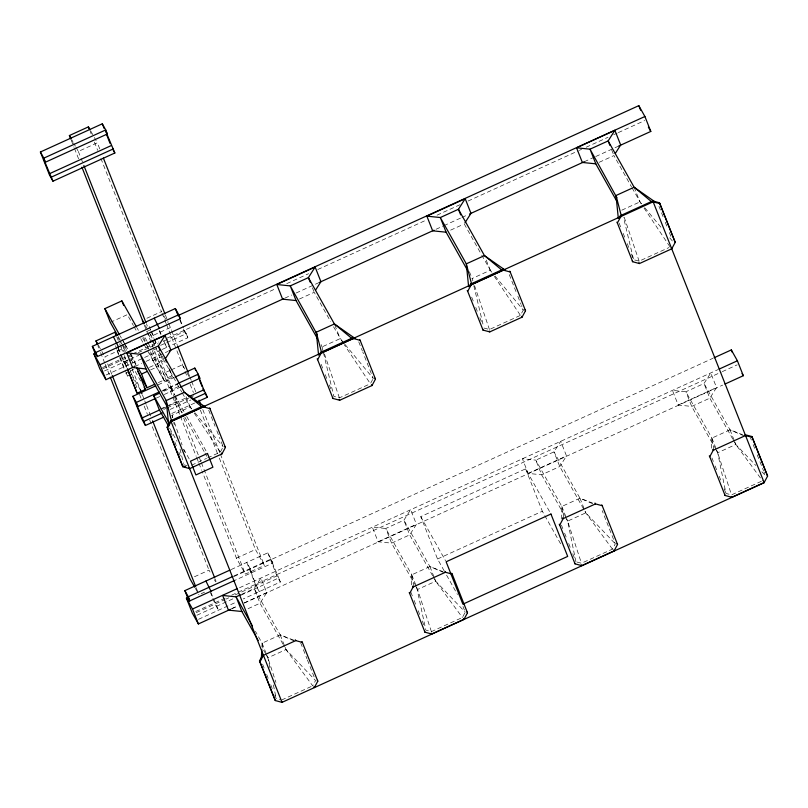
<?xml version="1.0" encoding="UTF-8"?>
<svg xmlns="http://www.w3.org/2000/svg" width="808" height="808" viewBox="0 0 808 808"><rect width="100%" height="100%" fill="white"/><g stroke="black" fill="none" stroke-linecap="round" stroke-linejoin="round"><path stroke-width="0.61" stroke-dasharray="4.04 3.03" d="M261.903 646.935L262.085 643.158L255.429 631.311M411.302 584.871L411.777 574.811L385.78 528.482L372.326 527.099L378.114 541.764L391.577 543.148L409.707 534.886L416.443 524.311L410.646 509.646L403.909 520.231L385.78 528.482L391.577 543.148L414.544 584.093M561.247 519.029L561.833 506.454L535.835 460.126L522.382 458.742L528.169 473.407L541.633 474.791L559.762 466.529L566.499 455.944L560.702 441.279L553.965 451.864L535.835 460.126L541.633 474.791L564.6 515.726M711.414 448.147L711.888 438.087L685.891 391.759L672.438 390.385L678.225 405.04L691.688 406.424L709.818 398.162L716.555 387.587L710.757 372.922L704.02 383.507L685.891 391.759L691.688 406.424L714.656 447.369M207.686 457.863L220.321 452.106L223.17 446.804L220.463 439.946M372.66 379.497L370.377 383.75L344.299 344.774M483.901 328.028L489.436 329.502L520.433 315.383L523.291 310.08L521.483 305.505M416.675 587.224L425.856 630.129L431.401 631.614L462.398 617.494L465.246 612.191L462.994 606.475M577.023 562.065L581.457 563.247L612.454 549.127L615.302 543.824L602.202 510.686M241.754 594.254L254.217 588.577L260.954 577.993L266.751 592.658L260.014 603.243L247.551 608.919M75.942 147.208L78.325 151.45L97.334 142.794L100.111 149.823M110.302 322.402L127.311 314.655L133.421 325.543M146.894 318.251L161.428 311.636M146.834 331.462L150.904 329.603L154.136 337.774M125.301 351.672L123.907 348.157L104.899 356.823L105.828 359.166M170.357 327.543L151.349 336.199L148.965 331.957M102.545 367.569L131.633 354.308M132.785 353.793L158.711 341.976M167.175 338.118L276.477 288.325M286.8 283.618L308.595 273.69M317.776 269.508L426.745 219.867M437.077 215.16L460.015 204.707M468.044 201.051L578.175 150.884M579.316 150.359L581.619 149.308M586.204 147.218L608 137.289M613.737 134.684L617.171 133.108M618.322 132.593L644.703 120.564M102.616 368.892L132.855 355.116M138.148 352.702L158.075 343.622M163.802 341.016L184.436 331.613L187.87 337.744L168.387 346.622M126.735 367.478L124.432 361.641L128.502 359.792M104.444 370.953L138.835 355.288M160.61 345.359L165.63 343.077M166.781 342.552L186.264 333.674L187.87 337.744M124.432 361.641L125.119 362.883L128.22 361.469M129.25 360.994L133.381 359.116L136.148 366.115M153.298 350.046L156.398 348.632M106.05 375.023L161.075 349.955M162.216 349.43L167.236 347.147M134.795 366.509L141.562 363.428M146.056 361.378L167.852 351.45M284.86 298.142L291.749 295.011M296.132 293.011L318.675 282.739M436.037 229.27L442.804 226.189M443.925 225.674L460.843 217.968M461.964 217.463L466.479 215.403M584.265 161.741L594.597 157.035M595.738 156.52L618.686 146.066M128.866 371.599L125.775 373.013L127.492 376.074L130.542 374.68M129.906 371.125L134.037 369.246L140.602 380.942M152.914 360.641L161.176 356.873L162.903 359.944L158.822 361.802L167.751 377.71L171.831 375.851L172.518 377.094L164.256 380.851L152.914 360.641L148.763 350.137M599.203 162.297L613.939 155.58L631.472 186.83M149.399 367.367L164.135 360.661L181.669 391.9M299.455 299.011L314.191 292.294L330.512 321.382M450.642 230.129L463.115 224.452M150.621 369.892L158.56 366.276L145.713 343.39M170.135 370.367L163.418 373.427L172.346 389.335L179.063 386.285M171.246 369.862L182.426 364.772L184.81 369.014M158.328 382.608L163.994 380.023L147.48 350.611M158.116 384.8L174.154 377.488M162.691 390.405L176.447 384.133M162.398 391.082L177.306 384.295M163.994 391.183L170.791 388.082L174.467 394.617M156.277 398.122L159.721 396.556M164.307 394.466L180.346 387.153M160.358 409.07L176.235 401.839L182.345 412.726M162.57 408.616L186.638 397.647M163.782 409.424L166.074 408.373M167.226 407.858L189.001 397.93M190.153 397.405L193.587 395.839M170.205 409.393L190.829 399.99M171.811 413.454L194.738 403.01M621.807 210.171L639.936 201.909L641.542 203.848M172.569 417.655L171.993 415.241L190.132 406.979L191.738 408.929M344.218 343.481L340.188 338.623L322.049 346.885L323.2 351.712M472.912 280.891L472.104 278.518L490.244 270.256L491.85 272.205M634.694 259.974L639.128 261.156L668.974 247.561M191.617 465.186L206.545 458.389M323.493 352.914L333.845 396.385L339.38 397.869L369.226 384.265M194.465 576.76L208.999 570.135L211.383 574.377M236.441 558.177L255.449 549.521L264.378 565.428L245.369 574.094L236.441 558.177L202.172 471.458M231.138 569.549L267.812 552.834L272.862 563.035L235.037 580.265M234.138 575.872L271.256 558.964M233.845 576.558L712.949 358.287M201.162 593.688L204.515 592.163M239.542 587.749L717.898 369.67M195.748 611.515L226.422 597.546M231.714 595.132L721.14 372.165M722.291 371.64L737.199 364.852M196.253 612.646L224.907 599.597M226.058 599.071L228.785 597.829M235.229 594.89L276.932 575.892L280.366 582.023L243.248 598.93M196.94 615.231L234.764 598.001M240.936 595.193L278.76 577.952L280.366 582.023M444.168 570.832L437.532 558.995L420.776 516.615L525.594 468.862L550.339 512.959M198.546 619.302L236.805 601.869M378.114 541.764L416.443 524.311M528.169 473.407L566.499 455.944M678.225 405.04L716.555 387.587M231.805 608.575L237.441 606.01M244.208 602.93L266.751 592.658M231.674 608.798L237.411 606.182M244.289 603.041L722.645 385.113M437.532 558.995L542.34 511.242L561.661 545.663M413.807 587.113L411.777 574.811L429.906 566.549L443.531 571.832M563.863 518.756L561.833 506.454L579.962 498.193L592.456 503.031M713.918 450.389L711.888 438.087L730.018 429.826L742.512 434.674M262.893 648.087L262.085 643.158L280.214 634.906L293.839 640.188M431.401 631.614L417.564 589.476L435.704 581.215L465.246 612.191M575.912 561.772L567.63 521.11L585.76 512.858L615.302 543.824M761.358 481.295L731.513 494.89L725.968 493.405L717.686 452.753L735.815 444.491L755.803 465.438M269.882 667.681L267.872 657.823L286.012 649.561L315.554 680.538L312.706 685.84L286.012 649.561L283.588 645.259M281.709 699.96L311.555 686.366M183.78 464.751L187.102 465.64M274.811 695.052L276.164 698.486L280.598 699.667M732.795 439.108L709.818 398.162L704.02 383.507L730.018 429.826L744.915 436.269M612.454 549.127L585.76 512.858L559.762 466.529L553.965 451.864L579.962 498.193L593.718 504.142M432.674 575.831L409.707 534.886L403.909 520.231L429.906 566.549L443.663 572.498M282.982 644.178L260.014 603.243L254.217 588.577L280.214 634.906L295.112 641.34M761.883 471.821L765.358 475.468L764.004 472.034M644.774 207.737L661.691 228.129M669.751 237.845L672.983 241.733M495.082 276.084L523.291 310.08M345.016 344.45L373.235 378.437L362.843 352.157M194.96 412.807L223.17 446.804M733.391 440.178L735.815 444.491L762.51 480.77M433.28 576.902L435.704 581.215L462.398 617.494M632.078 187.9L641.31 203.959M644.047 208.06L670.125 247.036M481.78 255.177L491.618 272.306M494.355 276.417L520.433 315.383M333.532 326.765L343.612 343.754M182.265 392.981L191.496 409.03M194.243 413.141L220.321 452.106M715.262 448.44L717.686 452.753L731.513 494.89M464.246 223.937L481.174 254.096M565.206 516.807L567.63 521.11L581.457 563.247M420.776 516.615L445.521 560.712M446.582 575.134L457.449 594.486M415.15 585.164L417.564 589.476M90.789 131.118L93.758 136.431M94.354 137.491L96.142 140.673M184.365 330.29L186.264 333.674M71.781 139.784L72.972 141.905M73.568 142.966L75.346 146.147M163.812 315.877L167.377 322.24M187.193 373.256L188.981 376.437M163.772 340.734L166.802 347.339L163.368 341.218M145.4 325.594L148.369 330.896M148.026 333.583L151.005 338.885M151.601 339.946L154.57 345.248M272.862 563.035L270.963 559.641L278.76 577.952M145.107 337.744L148.086 343.067M148.682 344.127L150.48 347.319M137.158 328.139L138.38 330.321M142.662 337.946L145.107 342.299M175.073 395.708L184.244 412.05M186.688 416.413L206.868 452.369M134.037 326.634L136.481 330.997M140.754 338.623L143.208 342.986M143.814 344.067L146.874 349.521M184.79 417.09L204.353 451.955M204.969 453.046L206.808 456.318M123.24 341.037L125.028 344.228M125.624 345.289L128.007 349.541M130.997 354.864L133.381 359.116M120.15 335.886L121.372 338.067M121.988 339.158L123.816 342.42M124.432 343.511L127.492 348.965M130.542 354.409L137.269 366.398M183.749 449.218L189.86 460.116M118.251 336.562L121.917 343.097M122.533 344.188L126.2 350.733M131.088 359.449L134.754 365.984M169.619 428.109L176.952 441.178M117.958 337.552L119.14 339.673M119.736 340.734L121.523 343.915M122.119 344.976L123.907 348.157M119.574 343.875L124.331 352.369M131.563 374.215L140.491 390.133M98.354 345.147L101.323 350.45M101.919 351.51L103.707 354.702M263.64 650.288L264.852 652.44M265.458 653.52L267.872 657.823L275.942 682.406M214.362 579.679L215.554 581.81M195.354 588.345L197.738 592.587M658.975 206.303L663.489 217.736M665.297 222.301L667.56 228.018M669.367 232.583L671.62 238.299M750.46 437.754L751.359 440.037M753.167 444.612L755.43 450.319M757.227 454.894L759.49 460.611M759.944 461.752L763.56 470.892M634.139 187.244L639.936 201.909M730.018 429.826L734.472 441.107M734.927 442.239L735.815 444.491M611.707 149.945L613.939 155.58M711.888 438.087L716.342 449.369M716.787 450.5L717.686 452.753M619.14 223.109L621.392 228.816M623.2 233.391L625.463 239.107M627.271 243.673L629.523 249.389M631.331 253.964L633.593 259.671L623.524 217.413M711.969 457.984L713.323 461.408M715.13 465.984L717.393 471.7M719.201 476.266L721.453 481.982M724.17 488.84L725.523 492.264M509.282 274.649L516.059 291.799M517.867 296.364L521.029 304.364M486.224 260.105L490.244 270.256M579.962 498.193L585.76 512.858M469.438 271.751L472.104 278.518M561.833 506.454L566.287 517.726M566.731 518.857L567.63 521.11M471.7 297.172L473.963 302.879M475.771 307.454L478.023 313.171M479.831 317.736L482.093 323.452M561.459 525.2L562.822 528.634M564.62 533.199L566.883 538.916M568.691 543.481L570.943 549.198M572.751 553.773L575.013 559.479M525.594 468.862L542.34 511.242M358.772 341.875L362.388 351.015M334.835 325.089L340.188 338.623M429.906 566.549L434.361 577.831M434.805 578.962L435.704 581.215M312.403 287.779L314.191 292.294M321.16 344.622L322.857 349.248M411.777 574.811L416.231 586.093M321.19 364.388L323.452 370.104M325.26 374.67L327.513 380.386M329.321 384.962L331.583 390.668M410.959 592.426L412.312 595.85M414.12 600.425L416.373 606.131M418.18 610.707L420.443 616.423M422.251 620.988L424.503 626.705M180.285 319.958L183.456 327.998M179.881 320.089L181.699 324.695M183.527 329.31L184.436 331.613M267.812 552.834L276.932 575.892M208.716 410.232L215.049 426.23M216.847 430.805L220.008 438.805M300.657 642.825L302.909 648.541M303.364 649.683L306.979 658.823M307.424 659.964L315.11 679.397M165.418 315.059L168.195 322.089M168.66 323.261L171.437 330.29M171.751 331.058L177.467 345.521M188.416 373.245L189.506 375.993M189.809 376.76L191.203 380.275M191.658 381.447L195.829 392.001M202.778 409.575L219.917 452.935M220.382 454.106L264.378 565.428M90.254 131.563L91.183 133.906M94.425 142.117L97.667 150.318M100.909 158.519L161.59 312.029M162.044 313.201L164.367 319.069M164.67 319.837L166.216 323.756M166.519 324.523L184.588 370.226M185.052 371.397L187.365 377.255M190.143 384.285L193.385 392.486M200.333 410.07L217.473 453.429M219.322 458.116L255.449 549.521M186.113 396.829L190.132 406.979M280.214 634.906L284.669 646.178M285.113 647.309L286.012 649.561M159.661 330.704L161.024 334.148M159.267 330.836L160.63 334.3M169.296 368.923L172.518 377.094M169.064 368.852L171.831 375.851M162.347 356.146L163.691 359.53M154.601 338.936L156.904 344.774M160.136 352.945L162.903 359.944M149.187 326.543L150.571 330.038M151.035 331.209L153.803 338.209M154.257 339.37L156.57 345.208M158.873 351.046L161.176 356.873M78.325 151.45L80.638 157.308M81.103 158.479L82.497 161.994M146.41 323.715L147.339 326.058M150.581 334.26L174.508 394.799M174.972 395.971L181.921 413.544M183.769 418.231L200.909 461.59M201.374 462.762L245.369 574.094M170.791 388.082L174.417 397.253M174.871 398.394L176.235 401.839M71.245 140.228L74.033 147.258M74.487 148.43L78.659 158.974M144.268 324.978L179.942 415.211M180.396 416.383L196.152 456.227M196.607 457.399L198.465 462.085M198.93 463.257L201.707 470.286M152.268 350.51L164.256 380.851M143.693 337.3L145.541 341.976M145.996 343.137L148.308 348.975M262.085 643.158L266.539 654.44M266.983 655.571L267.872 657.823M170.69 431.603L172.942 437.32M174.75 441.895L177.013 447.602M178.821 452.177L181.073 457.894M262.62 664.196L264.873 669.913M266.68 674.488L268.943 680.195M270.751 684.77L273.003 690.486M124.806 345.905L126.654 350.571M132.189 369.125L140.582 390.345M142.43 395.031L144.289 399.718M144.753 400.889L146.137 404.414M146.602 405.586L150.773 416.13M215.15 579.013L216.079 581.366M116.827 336.936L118.221 340.451M120.958 347.379L123.775 354.51M124.19 355.55L129.795 369.751M130.179 370.721L137.673 389.668M139.521 394.354L141.38 399.041M144.157 406.071L147.399 414.282M149.712 420.14L208.999 570.135M125.119 362.883L126.967 367.549M118.382 348.157L125.977 365.943L122.533 359.812L117.978 348.288M115.504 345.733L116.887 349.238M117.342 350.399L125.644 371.407M126.109 372.569L127.492 376.074M117.008 350.834L119.311 356.671M119.776 357.843L124.392 369.509M210.878 592.436L218.473 610.222L215.029 604.091L210.474 592.567M107.676 363.853L111.847 374.397M196.142 587.679L198.919 594.708M97.819 345.592L98.748 347.935M100.606 352.621L104.767 363.176M105.232 364.347L109.868 376.063M624.22 217.281L639.128 261.156M474.528 285.638L489.436 329.502M324.473 353.995L339.38 397.869M171.993 415.241L172.801 417.615M174.417 422.362L182.073 444.885M183.679 449.632L184.487 452.005M473.831 285.759L483.608 326.816M173.72 422.483L174.296 424.907M180.043 449.046L183.497 463.539M273.407 684.932L276.164 698.486M250.187 568.559L246.743 562.439L255.853 585.497L259.297 591.618L255.782 584.164L249.884 569.246L251.793 572.63L250.187 568.559"/><path stroke-width="1.21" d="M261.317 659.51L261.792 649.45M209.626 407.858L225.412 447.45L221.937 453.914L189.638 468.62L182.901 466.812L167.105 427.22L170.589 420.766L202.879 406.05L205.131 406.656M182.901 466.812L167.579 428.058L171.054 421.594L203.343 406.889L210.09 408.686M319.483 354.55L320.645 352.399L352.934 337.694L355.187 338.289M332.957 398.455L317.635 359.701L321.109 353.237L353.409 338.522L360.146 340.33L375.468 379.083L371.993 385.547L339.693 400.263L332.957 398.455L332.482 397.617M275.276 700.546L259.489 660.954L262.974 654.5L263.438 655.328L259.964 661.792L275.276 700.546L282.022 702.354L764.176 482.699L653.157 201.808L652.682 200.98L620.393 215.686L619.231 217.847M469.539 286.194L470.7 284.042L502.99 269.327L505.242 269.933M483.012 330.088L467.691 291.334L471.165 284.87L503.465 270.165L510.201 271.963L525.523 310.726L522.049 317.19L489.759 331.896L483.012 330.088L482.538 329.26M302.01 641.592L317.796 681.184L314.322 687.648L313.847 686.81M424.968 632.199L409.656 593.446L413.13 586.982L445.42 572.266L452.167 574.074L467.489 612.828L464.014 619.292L431.714 634.007L424.968 632.199L424.503 631.371M652.682 200.98L659.429 202.778L659.894 203.616L675.215 242.37L671.741 248.834L639.451 263.549L632.704 261.741L617.383 222.988L620.857 216.524L620.393 215.686M575.023 563.843L559.712 525.079L563.186 518.615L595.476 503.909L602.223 505.707L617.544 544.471L614.07 550.935L581.77 565.64L575.023 563.843L574.559 563.004M725.079 495.476L709.767 456.722L713.242 450.258L745.531 435.542L752.278 437.35L767.6 476.104L764.126 482.568L731.826 497.284L725.079 495.476L724.614 494.647M165.478 358.54L170.872 350.076L165.074 335.411L158.338 345.996L140.208 354.257L126.745 352.874L132.542 367.539L145.996 368.923L167.761 407.707M315.534 290.183L320.928 281.709L315.13 267.044L308.393 277.629L290.264 285.891L276.801 284.507L282.598 299.172L296.061 300.556L317.221 338.259M464.923 222.877L470.983 213.352L465.186 198.687L458.449 209.272L440.32 217.534L426.866 216.15L432.654 230.815L446.117 232.199L467.276 269.902M615.282 153.469L620.675 144.996L614.878 130.341L608.141 140.925L590.012 149.177L576.558 147.793L582.346 162.458L595.809 163.842L616.969 201.556M70.791 139.057L69.397 135.542L88.405 126.876L90.193 130.058M52.954 181.194L49.51 175.063L40.4 152.005L102.303 123.806L105.737 129.936L107.343 133.997L45.45 162.196L43.541 158.812L52.954 181.194L114.847 152.995L105.444 130.613L107.343 133.997M40.4 152.005L43.834 158.136L105.737 129.936M49.44 173.73L111.342 145.531M51.348 177.124L113.241 148.924M117.635 335.471L110.302 322.402L104.868 308.646L121.867 300.899L136.542 327.048M97.364 344.42L95.97 340.905L114.978 332.25L116.766 335.431M95.546 354.429L92.354 346.359L175.326 308.555L178.76 314.686L180.366 318.756L97.394 356.55L95.495 353.167M92.354 346.359L95.788 352.48L178.76 314.686M134.593 366.6L105.909 379.669L99.818 368.812L93.92 353.884L96.213 352.833M177.659 315.736L638.805 105.646L644.905 116.503L650.804 131.431L618.686 146.066M93.92 353.884L100.01 364.741L644.905 116.503M576.558 147.793L614.878 130.341M126.745 352.874L165.074 335.411M276.801 284.507L315.13 267.044M426.866 216.15L465.186 198.687M169.003 350.924L283.719 298.667M319.281 282.467L433.997 230.199M469.549 213.999L584.265 161.741M138.491 368.569L141.552 374.023L147.218 371.438M137.814 371.428L146.985 387.779L154.924 384.164M127.654 369.811L137.118 393.223L145.379 389.456L136.613 367.286M163.782 417.11L145.44 425.473L142.006 419.342L132.896 396.284L155.823 385.84M175.306 376.962L194.789 368.084L198.233 374.215L199.839 378.275L180.346 387.153M132.896 396.284L136.33 402.414L159.257 391.971M177.598 383.608L198.233 374.215M168.397 425.927L159.227 409.585L153.793 395.829L159.459 393.244M145.44 425.473L136.037 403.091L137.936 406.474L155.136 398.647M618.322 218.352L616.009 195.506L634.139 187.244L656.076 202.616M318.574 355.066L316.261 332.219L334.391 323.957L354.338 337.936M141.935 418.019L159.126 410.181M188.931 396.607L203.838 389.82L207.343 397.273L197.031 401.97M143.834 421.402L162.176 413.05M193.122 398.95L205.737 393.203M188.951 601.011L184.85 590.638L229.987 570.074M184.85 590.638L188.284 596.759L232.987 576.397M230.522 609.313L198.404 623.948L192.304 613.09L186.406 598.162L188.698 597.122M714.09 357.762L731.301 349.925L737.401 360.782L743.299 375.71L724.938 384.073M189.355 600.889L187.991 597.445L189.89 600.829L234.593 580.467M186.406 598.162L192.506 609.02L237.239 588.638M719.039 369.145L737.401 360.782M240.622 594.769L236.088 596.839L222.634 595.456L228.422 610.121L241.885 611.505L258.207 640.592M263.438 655.328L295.728 640.623L302.475 642.421M659.894 203.616L653.157 201.808L171.003 421.463L282.022 702.354L281.558 701.526M752.278 437.35L751.814 436.512L745.067 434.714L745.531 435.542M182.426 465.984L185.8 466.883M505.394 270.276L484.446 255.591L458.449 209.272L460.681 214.908M205.272 407L184.335 392.314L158.338 345.996L160.115 350.51M651.571 201.727L634.139 187.244L608.141 140.925L609.929 145.43M501.879 270.084L484.446 255.591L466.317 263.852L468.63 286.709M352.793 339.249L334.391 323.957L308.393 277.629L310.171 282.144M201.768 406.808L184.335 392.314L166.206 400.576L168.761 425.836M648.359 127.088L650.804 131.431M675.215 242.37L659.429 202.778M742.077 373.538L743.299 375.71M671.276 248.006L671.741 248.834M616.898 197.758L590.012 149.177L595.809 163.842M767.6 476.104L751.814 436.512M763.651 481.74L764.126 482.568M616.918 222.149L617.383 222.988M638.976 262.711L639.451 263.549M632.23 260.913L632.704 261.741M712.777 449.42L713.242 450.258M709.293 455.884L709.767 456.722M731.361 496.445L731.826 497.284M509.737 271.135L510.201 271.963M502.99 269.327L503.465 270.165M525.059 309.888L525.523 310.726M521.584 316.352L522.049 317.19M601.758 504.879L602.223 505.707M595.011 503.071L595.476 503.909M617.08 543.633L617.544 544.471M470.7 284.042L471.165 284.87M613.595 550.096L614.07 550.935M467.226 290.496L467.691 291.334M489.284 331.068L489.759 331.896M562.721 517.787L563.186 518.615M559.237 524.251L559.712 525.079M581.305 564.812L581.77 565.64M359.681 339.491L360.146 340.33M352.934 337.694L353.409 338.522M375.003 378.255L375.468 379.083M371.518 384.719L371.993 385.547M451.702 573.236L452.167 574.074M317.15 334.472L290.264 285.891L296.061 300.556M444.956 571.438L445.42 572.266M467.024 611.999L467.489 612.828M320.645 352.399L321.109 353.237M463.539 618.463L464.014 619.292M317.17 358.863L317.635 359.701M339.229 399.425L339.693 400.263M412.666 586.143L413.13 586.982M409.181 592.607L409.656 593.446M431.25 633.169L431.714 634.007M112.554 148.904L114.847 152.995M178.942 316.211L180.366 318.756M69.397 135.542L71.185 138.724M197.94 374.892L199.839 378.275M205.626 394.203L207.343 397.273M154.247 318.16L159.297 328.351M202.879 406.05L203.343 406.889M224.947 446.612L225.412 447.45M221.463 453.076L221.937 453.914M142.42 320.291L144.208 323.473M295.263 639.785L295.728 640.623M317.332 680.346L317.796 681.184M170.589 420.766L171.054 421.594M104.868 308.646L119.544 334.795M153.793 395.829L169.074 423.069M167.105 427.22L167.579 428.058M144.178 387.325L145.379 389.456M189.173 467.792L189.638 468.62M113.423 336.754L118.473 346.955M95.97 340.905L97.758 344.087M252.409 625.927L236.088 596.839L241.885 611.505M259.489 660.954L259.964 661.792M205.919 581.033L210.959 591.234M194.758 587.285L189.991 578.801L110.332 377.235M638.805 105.646L640.623 110.231M731.301 349.925L732.21 352.217M446.117 232.199L440.32 217.534L466.317 263.852L471.539 283.83M102.303 123.806L104.121 128.422M106.403 134.178L110.05 143.4M175.326 308.555L177.598 314.322M198.394 376.043L203.838 389.82M194.789 368.084L195.698 370.387M199.808 380.77L202.081 386.527M202.99 388.84L203.909 391.143M103.353 158.025L164.953 313.888M177.77 346.299L188.113 372.478M199.071 400.202L200.929 404.889M88.405 126.876L89.335 129.219M165.145 358.419L166.529 361.923M83.88 165.509L145.955 322.544M81.901 167.175L143.814 323.806M121.867 300.899L123.685 305.485M145.996 368.923L140.208 354.257L166.206 400.576L171.73 421.736M141.552 374.023L146.985 387.779M140.582 390.345L141.966 393.86M152.621 420.816L214.686 577.841M114.978 332.25L116.362 335.764M127.432 368.711L137.118 393.223M43.834 158.136L45.45 162.196M136.33 402.414L137.936 406.474M112.312 375.569L195.677 586.507M95.788 352.48L97.394 356.55M100.01 364.741L105.909 379.669M188.284 596.759L189.89 600.829M192.506 609.02L198.404 623.948M616.009 195.506L621.544 216.655M316.261 332.219L321.483 352.197M207.484 453.46L190.476 461.206L195.91 474.952L212.918 467.206L207.484 453.46M550.945 514.029L446.127 561.782L462.883 604.172L567.691 556.419L550.945 514.029"/></g></svg>
